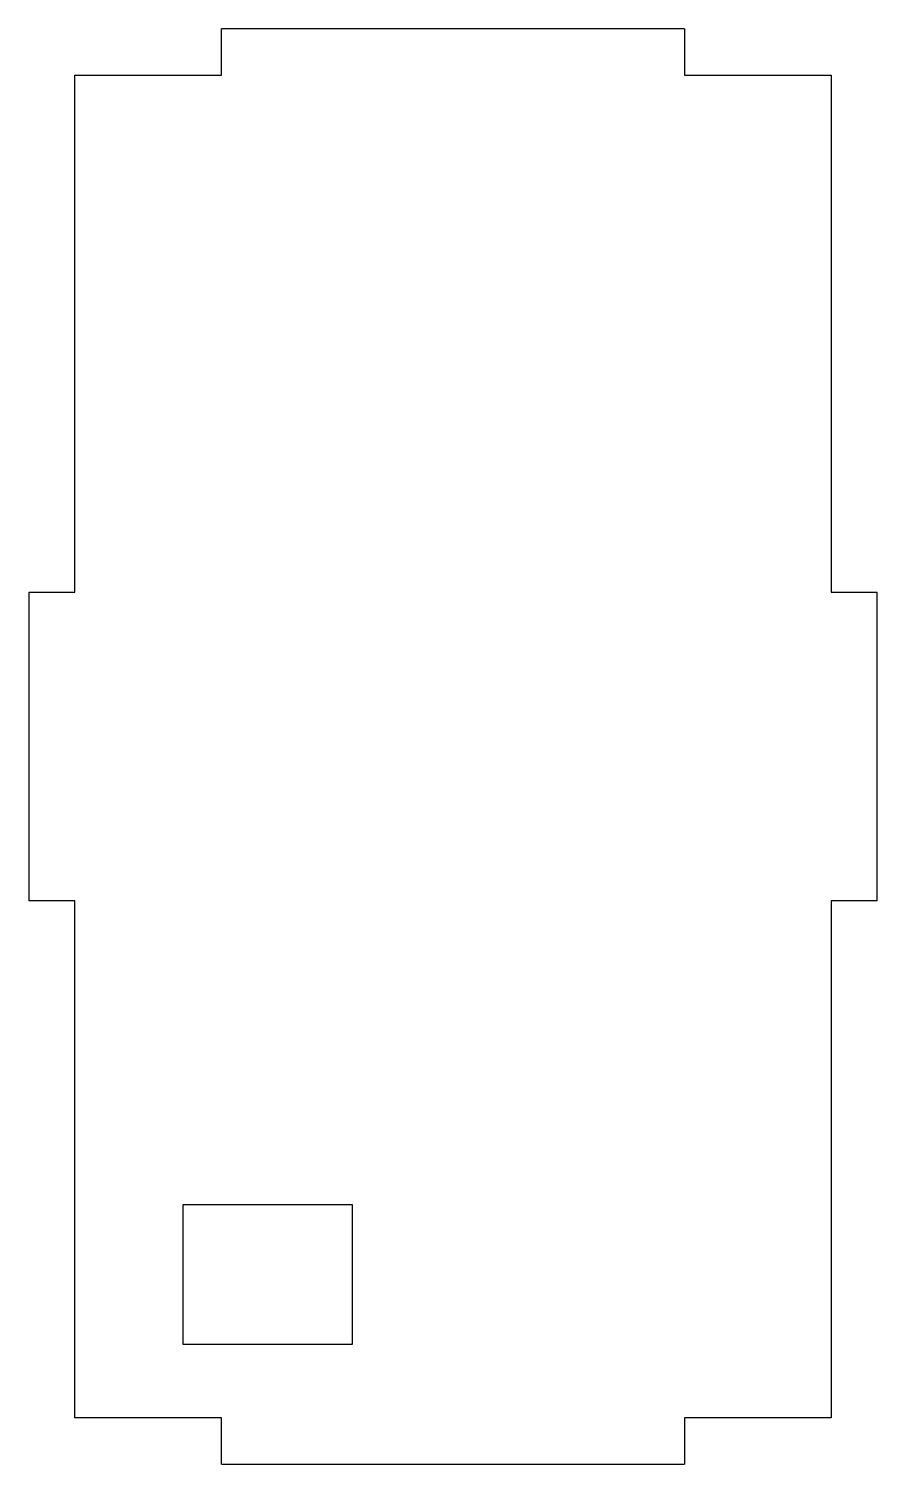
# Model space of a CAD drawing. Header units: millimetres. Extents: x -27.5 to 27.5, y -46.5 to 46.5.
import ezdxf

# ---------------------------------------------------------------- set-up
doc = ezdxf.new("R2010")
doc.units = ezdxf.units.MM

msp = doc.modelspace()

# ---------------------------------------------------------------- linework, layer by layer
at = {"color": 7, "linetype": 'Continuous', "lineweight": 25}
for p, q in [((-15, 43.5), (-15, 46.5)), ((15, 46.5), (-15, 46.5)), ((15, 46.5), (15, 43.5)), ((-24.5, 10), (-24.5, 43.5)), ((-24.5, 43.5), (-15, 43.5)), ((15, 43.5), (24.5, 43.5)), ((24.5, 43.5), (24.5, 10)), ((-27.5, 10), (-24.5, 10)), ((-27.5, 10), (-27.5, -10)), ((24.5, 10), (27.5, 10)), ((27.5, -10), (27.5, 10)), ((-24.5, -10), (-27.5, -10)), ((-24.5, -43.5), (-24.5, -10)), ((27.5, -10), (24.5, -10)), ((24.5, -10), (24.5, -43.5)), ((-6.515, -29.702), (-17.513, -29.702)), ((-17.513, -29.702), (-17.513, -38.719)), ((-6.515, -38.719), (-6.515, -29.702)), ((-17.513, -38.719), (-6.515, -38.719)), ((-15, -43.5), (-24.5, -43.5)), ((-15, -46.5), (-15, -43.5)), ((24.5, -43.5), (15, -43.5)), ((15, -43.5), (15, -46.5)), ((-15, -46.5), (15, -46.5))]:
    msp.add_line(p, q, dxfattribs=at)

doc.saveas('drawing.dxf')
